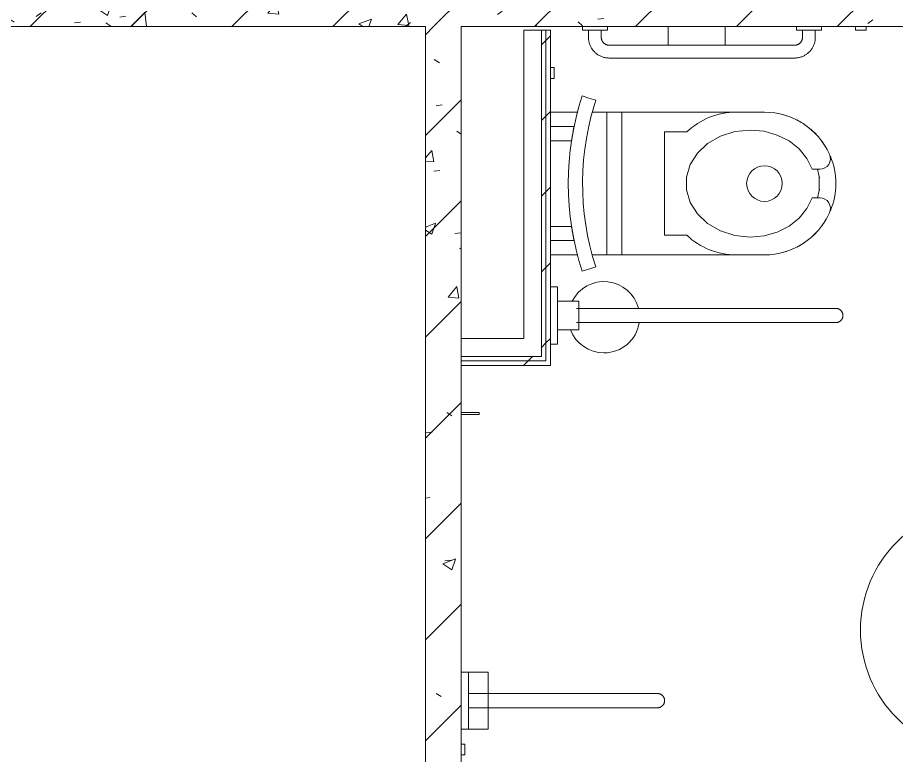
# Model space of a CAD drawing. Header units: millimetres. Extents: x -515342 to 330399, y -224905 to 507333.
# Drawn here: x -366101 to -363637, y 377096 to 379165 of the extents above; entities that cross this region are included whole.
import ezdxf

# ---------------------------------------------------------------- set-up
doc = ezdxf.new("R2010")
doc.units = ezdxf.units.MM
for name, color, linetype, lineweight in [('Марки помещений', 7, 'Continuous', 0), ('Оборудование', 7, 'Continuous', 0), ('Сантехника', 7, 'Continuous', 0), ('Стены внутренние', 7, 'Continuous', 0), ('Стены отделка', 7, 'Continuous', 0), ('Стены перегородки', 7, 'Continuous', 0), ('Стены штриховка', 7, 'Continuous', 0)]:
    doc.layers.add(name, color=color, linetype=linetype, lineweight=lineweight)
pattern_1 = [(45, (-374461.89, 375834.49), (-141.4214, 141.4214), [])]
pattern_2 = [(50, (-374461.9, 375834.5), (364.368, -31.878), [38.1, -419.1]), (355, (-374461.9, 375834.5), (-70.486, 382.113), [30.48, -335.28]), (100.451, (-374431.53, 375831.83), (293.885, 350.233), [32.38, -356.18]), (46.184, (-374461.9, 375936.1), (542.158, -84.086), [57.15, -628.65]), (96.636, (-374416.7, 375929.1), (474.805, 494.855), [48.57, -534.27]), (351.184, (-374461.9, 375936.1), (474.81, 494.85), [45.72, -502.92]), (21, (-374411.1, 375910.7), (303.2285, -204.5305), [38.1, -419.1]), (326, (-374411.1, 375910.7), (123.604, 368.376), [30.48, -335.28]), (71.451, (-374385.82, 375893.64), (426.834, 163.843), [32.38, -356.18]), (37.5, (-374461.89, 375834.49), (6.1766, 169.1102), [16.764, -314.452, 16.764, -323.596, -336.55]), (37.5, (-374461.89, 375834.49), (6.1766, 169.1102), [-671.576, 16.764, -319.786]), (7.5, (-374461.89, 375834.49), (133.6389, 200.3615), [16.764, -177.292, 16.764, -306.832, -128.27]), (7.5, (-374461.89, 375834.49), (133.6389, 200.3615), [-517.652, 16.764, -111.506]), (327.5, (-374575.17, 375834.49), (271.1818, -11.4584), [16.764, -110.236, 16.764, -379.476, -525.78]), (327.5, (-374575.17, 375834.49), (271.1818, -11.4584), [-523.24, 16.764, -509.016]), (317.5, (-374625.97, 375834.5), (296.2585, 50.853), [16.764, -148.336, 16.764, -246.38, -373.38]), (317.5, (-374625.97, 375834.5), (296.2585, 50.853), [-428.244, 16.764, -356.616])]
pattern_3 = [(45, (-374461.89, 375834.49), (-106.066, 106.066), [])]

# ---------------------------------------------------------------- blocks, each defined once
blk = doc.blocks.new('Опорный поручень - Откидной поручень для унитаза-8747127-О_АР_П_4__10_050_План 4 этажа')
at = {"layer": 'Оборудование'}
for p, q in [((9875, 2574.9), (9855, 2574.9)), ((9875, 2574.9), (9875, 2414.9)), ((9875, 2534.9), (9895, 2534.9)), ((9895, 2534.9), (9935, 2534.9)), ((10530, 2514.9), (9927.7, 2514.9)), ((9935, 2454.9), (9935, 2534.9)), ((9927.7, 2474.9), (10530, 2474.9)), ((9895, 2454.9), (9875, 2454.9)), ((9935, 2454.9), (9895, 2454.9)), ((9855, 2414.9), (9875, 2414.9))]:
    blk.add_line(p, q, dxfattribs=at)
at = {"layer": 'Оборудование', "flags": 128}
for points in [[(10655, 2514.9), (10654.9, 2514.9), (10654.6, 2514.9), (10654.1, 2514.9), (10653.4, 2514.9), (10652.5, 2514.9), (10651.4, 2514.9), (10650.1, 2514.9), (10648.7, 2514.9), (10647, 2514.9), (10645.1, 2514.9), (10643.1, 2514.9), (10640.9, 2514.9), (10638.5, 2514.9), (10635.9, 2514.9), (10633.2, 2514.9), (10630.3, 2514.9), (10627.2, 2514.9), (10624, 2514.9), (10620.6, 2514.9), (10617.1, 2514.9), (10613.4, 2514.9), (10609.6, 2514.9), (10605.7, 2514.9), (10601.7, 2514.9), (10597.5, 2514.9), (10593.3, 2514.9), (10588.9, 2514.9), (10584.5, 2514.9), (10579.9, 2514.9), (10575.3, 2514.9), (10570.6, 2514.9), (10565.8, 2514.9), (10561, 2514.9), (10556.2, 2514.9), (10551.2, 2514.9), (10546.3, 2514.9), (10541.3, 2514.9), (10536.3, 2514.9), (10531.3, 2514.9), (10530, 2514.9)], [(10642.5, 2514.9), (10644.6, 2514.9), (10646.5, 2514.9), (10648.2, 2514.9), (10649.8, 2514.9), (10651.1, 2514.9), (10652.2, 2514.9), (10653.2, 2514.9), (10653.9, 2514.9), (10654.5, 2514.9), (10654.8, 2514.9), (10655, 2514.9), (10655, 2514.9)], [(10655, 2514.9), (10655.8, 2514.9), (10656.6, 2514.9), (10657.4, 2514.8), (10658.2, 2514.7), (10659, 2514.5), (10659.8, 2514.4), (10660.5, 2514.2), (10661.3, 2513.9), (10662, 2513.7), (10662.8, 2513.4), (10663.5, 2513), (10664.2, 2512.7), (10664.9, 2512.3), (10665.6, 2511.9), (10666.3, 2511.4), (10666.9, 2511), (10667.6, 2510.5), (10668.2, 2510), (10668.8, 2509.4), (10669.3, 2508.9), (10669.9, 2508.3), (10670.4, 2507.7), (10670.9, 2507.1), (10671.4, 2506.4), (10671.8, 2505.7), (10672.2, 2505.1), (10672.6, 2504.4), (10673, 2503.7), (10673.3, 2502.9), (10673.6, 2502.2), (10673.9, 2501.4), (10674.2, 2500.7), (10674.4, 2499.9), (10674.6, 2499.1), (10674.7, 2498.3), (10674.8, 2497.5), (10674.9, 2496.8), (10675, 2496), (10675, 2495.2), (10675, 2494.9)], [(10675, 2494.9), (10675, 2494.1), (10674.9, 2493.3), (10674.9, 2492.5), (10674.7, 2491.8), (10674.6, 2491), (10674.4, 2490.2), (10674.2, 2489.4), (10674, 2488.6), (10673.7, 2487.9), (10673.4, 2487.2), (10673.1, 2486.4), (10672.7, 2485.7), (10672.4, 2485), (10671.9, 2484.3), (10671.5, 2483.6), (10671, 2483), (10670.6, 2482.4), (10670, 2481.8), (10669.5, 2481.2), (10668.9, 2480.6), (10668.3, 2480), (10667.7, 2479.5), (10667.1, 2479), (10666.5, 2478.6), (10665.8, 2478.1), (10665.1, 2477.7), (10664.4, 2477.3), (10663.7, 2476.9), (10663, 2476.6), (10662.2, 2476.3), (10661.5, 2476), (10660.7, 2475.8), (10660, 2475.6), (10659.2, 2475.4), (10658.4, 2475.2), (10657.6, 2475.1), (10656.8, 2475), (10656, 2475), (10655.2, 2474.9), (10655, 2474.9)], [(10530, 2474.9), (10535, 2474.9), (10540, 2474.9), (10545, 2474.9), (10549.9, 2474.9), (10554.8, 2474.9), (10559.7, 2474.9), (10564.5, 2474.9), (10569.3, 2474.9), (10574, 2474.9), (10578.7, 2474.9), (10583.2, 2474.9), (10587.7, 2474.9), (10592.1, 2474.9), (10596.4, 2474.9), (10600.6, 2474.9), (10604.6, 2474.9), (10608.6, 2474.9), (10612.4, 2474.9), (10616.1, 2474.9), (10619.7, 2474.9), (10623.1, 2474.9), (10626.3, 2474.9), (10629.5, 2474.9), (10632.4, 2474.9), (10635.2, 2474.9), (10637.8, 2474.9), (10640.2, 2474.9), (10642.5, 2474.9), (10644.6, 2474.9), (10646.5, 2474.9), (10648.2, 2474.9), (10649.8, 2474.9), (10651.1, 2474.9), (10652.2, 2474.9), (10653.2, 2474.9), (10653.9, 2474.9), (10654.5, 2474.9), (10654.8, 2474.9), (10655, 2474.9), (10655, 2474.9)], [(10655, 2474.9), (10654.9, 2474.9), (10654.6, 2474.9), (10654.1, 2474.9), (10653.4, 2474.9), (10652.5, 2474.9), (10651.4, 2474.9), (10650.1, 2474.9), (10648.7, 2474.9), (10647, 2474.9), (10645.1, 2474.9), (10643.1, 2474.9)]]:
    blk.add_lwpolyline(points, dxfattribs=at)
blk = doc.blocks.new('Унитаз - Общественные _МГН_ - Объем смыва более 6_1 л-8747126-О_АР_П_4__10_050_План 4 этажа')
at = {"layer": 'Сантехника'}
for p, q in [((88.7, 246), (107.8, 239.8)), ((107.8, 239.8), (126.8, 233.7)), ((0, 200), (77, 200)), ((118.2, 200), (157.6, 200)), ((157.6, 200), (200, 200)), ((157.6, -200), (157.6, 200)), ((200, -200), (200, 200)), ((200, 200), (520, 200)), ((600, 200), (520, 200)), ((66.2, 160), (0, 160)), ((382.3, 145), (320, 145)), ((320, 145), (320, -145)), ((0, 120), (59.1, 120)), ((733.5, 40), (754.9, 40)), ((753.4, 20.7), (754, 16.1)), ((754, -16.1), (753.4, -20.7)), ((754.9, -40), (733.5, -40)), ((59.1, -120), (0, -120)), ((320, -145), (382.3, -145)), ((0, -160), (66.2, -160)), ((77, -200), (0, -200)), ((157.6, -200), (118.2, -200)), ((200, -200), (157.6, -200)), ((520, -200), (200, -200)), ((520, -200), (600, -200)), ((107.8, -239.8), (88.7, -246)), ((126.8, -233.7), (107.8, -239.8))]:
    blk.add_line(p, q, dxfattribs=at)
at = {"layer": 'Сантехника', "flags": 128}
for points in [[(126.8, -233.7), (118, -204.5), (110.4, -175.1), (104, -145.4), (98.8, -115.5), (94.8, -85.3), (92, -55.1), (90.4, -24.7), (90, 5.7), (90.9, 36.1), (92.9, 66.4), (96.2, 96.6), (100.6, 126.7), (106.3, 156.6), (113.2, 186.2), (121.2, 215.5), (126.8, 233.7)], [(560, -150), (516.9, -145.6), (476.3, -132.8), (440.6, -112.3), (411.9, -85.2), (391.7, -53.2), (381.3, -18.1), (381.3, 18.1), (391.7, 53.2), (411.9, 85.2), (440.6, 112.3), (476.3, 132.8), (516.9, 145.6), (560, 150)], [(560, 150), (598.7, 146.5), (635.6, 136.1), (669, 119.4), (697.2, 97.1), (719.1, 70.2), (733.5, 40)], [(748.7, 40.3), (753.6, 19.3), (753.6, -19.3), (748.7, -40.3)], [(733.5, -40), (719.1, -70.2), (697.2, -97.1), (669, -119.4), (635.6, -136.1), (598.7, -146.5), (560, -150)]]:
    blk.add_lwpolyline(points, dxfattribs=at)
at = {"layer": 'Сантехника'}
for centre, radius, start, end in [((850, 0), 800, 162.0951, 197.9049), ((520, 0), 200, 90, 133.5312), ((600, 0), 200, 24.3266, 90), ((600, 0), 200, 72.0106, 76.5027), ((600, 0), 200, 57.6191, 63.0038), ((600, 0), 200, 43.7417, 49.503), ((600, 0), 200, 30.0357, 36.0001), ((754.9, 70), 30, 270, 24.3266), ((600, 0), 200, 337.4028, 22.5972), ((600, 0), 50, 90, 270), ((600, 0), 50, 270, 90), ((754.9, -70), 30, 335.6734, 90), ((600, 0), 200, 270, 335.6734), ((600, 0), 200, 323.9999, 329.9643), ((520, 0), 200, 226.4688, 270), ((600, 0), 200, 310.497, 316.2583), ((600, 0), 200, 296.9962, 302.3809), ((600, 0), 200, 283.4973, 287.9894)]:
    blk.add_arc(centre, radius, start, end, dxfattribs=at)
for points, knots in [([(59.1, 120), (59.1, 120), (59.2, 120.8), (59.7, 124.4), (60.6, 129.9), (61.7, 136.5), (62.8, 142.4), (63.6, 146.8), (64.2, 150), (64.7, 152.9), (65.4, 156.2), (66, 159.2), (66.2, 160), (66.2, 160)], [0, 0, 0, 0, 0.111111, 0.222222, 0.333333, 0.444444, 0.555556, 0.611111, 0.666667, 0.722222, 0.777778, 0.888889, 1, 1, 1, 1]), ([(66.2, -160), (66.2, -160), (66, -159.2), (65.4, -156.2), (64.7, -152.9), (64.2, -150), (63.6, -146.8), (63, -143.5), (62.3, -140), (61.5, -135.4), (60.6, -129.9), (59.7, -124.4), (59.2, -120.8), (59.1, -120), (59.1, -120)], [0, 0, 0, 0, 0.111111, 0.222222, 0.277778, 0.333333, 0.388889, 0.444444, 0.5, 0.555556, 0.666667, 0.777778, 0.888889, 1, 1, 1, 1])]:
    blk.add_open_spline(points, degree=3, knots=knots, dxfattribs=at)
blk = doc.blocks.new('МГН_Санузел_Поручень горизонтальный - АР_Сантехнические приборы_МГН_Поручень горизонтальный-8947034-О_АР_П_4__10_050_План 4 этажа')
at = {"layer": 'Сантехника'}
for p, q in [((-1190.8, 0), (-1190.8, -10)), ((-1120.8, -10), (-1120.8, 0)), ((-590.8, 0), (-590.8, -10)), ((-520.8, -10), (-520.8, 0)), ((-1155.8, -10), (-1190.8, -10)), ((-1173.8, -10), (-1173.8, -30)), ((-1120.8, -10), (-1155.8, -10)), ((-1137.8, -30), (-1137.8, -10)), ((-555.8, -10), (-590.8, -10)), ((-573.8, -10), (-573.8, -30)), ((-520.8, -10), (-555.8, -10)), ((-537.8, -30), (-537.8, -10)), ((-595.8, -52), (-1115.8, -52)), ((-1115.8, -88), (-595.8, -88))]:
    blk.add_line(p, q, dxfattribs=at)
at = {"layer": 'Сантехника', "flags": 128}
for points in [[(-1173.8, -30), (-1173.7, -32.3), (-1173.6, -34.6), (-1173.4, -36.9), (-1173.1, -39.2), (-1172.6, -41.5), (-1172.1, -43.8), (-1171.5, -46), (-1170.9, -48.2), (-1170.1, -50.4), (-1169.2, -52.6), (-1168.3, -54.7), (-1167.2, -56.8), (-1166.1, -58.8), (-1164.9, -60.8), (-1163.7, -62.7), (-1162.3, -64.6), (-1160.9, -66.5), (-1159.4, -68.2), (-1157.8, -70), (-1156.2, -71.6), (-1154.5, -73.2), (-1152.8, -74.7), (-1150.9, -76.1), (-1149.1, -77.5), (-1147.1, -78.8), (-1145.2, -80), (-1143.1, -81.2), (-1141.1, -82.2), (-1139, -83.2), (-1136.8, -84.1), (-1134.6, -84.9), (-1132.4, -85.6), (-1130.2, -86.2), (-1127.9, -86.7), (-1125.7, -87.2), (-1123.4, -87.5), (-1121.1, -87.8), (-1118.7, -87.9), (-1116.4, -88), (-1115.8, -88)], [(-1115.8, -52), (-1116.7, -52), (-1117.6, -51.9), (-1118.4, -51.8), (-1119.3, -51.7), (-1120.2, -51.6), (-1121, -51.4), (-1121.9, -51.1), (-1122.7, -50.9), (-1123.5, -50.6), (-1124.4, -50.3), (-1125.2, -49.9), (-1126, -49.5), (-1126.7, -49.1), (-1127.5, -48.6), (-1128.2, -48.2), (-1128.9, -47.6), (-1129.6, -47.1), (-1130.3, -46.5), (-1131, -45.9), (-1131.6, -45.3), (-1132.2, -44.7), (-1132.8, -44), (-1133.3, -43.3), (-1133.8, -42.6), (-1134.3, -41.9), (-1134.8, -41.1), (-1135.2, -40.4), (-1135.6, -39.6), (-1136, -38.8), (-1136.3, -38), (-1136.6, -37.1), (-1136.9, -36.3), (-1137.1, -35.5), (-1137.3, -34.6), (-1137.5, -33.7), (-1137.6, -32.9), (-1137.7, -32), (-1137.8, -31.1), (-1137.8, -30.2), (-1137.8, -30)], [(-573.8, -30), (-573.8, -30.9), (-573.9, -31.8), (-574, -32.6), (-574.1, -33.5), (-574.2, -34.4), (-574.4, -35.2), (-574.7, -36.1), (-574.9, -36.9), (-575.2, -37.8), (-575.5, -38.6), (-575.9, -39.4), (-576.3, -40.2), (-576.7, -40.9), (-577.2, -41.7), (-577.6, -42.4), (-578.1, -43.1), (-578.7, -43.8), (-579.3, -44.5), (-579.8, -45.2), (-580.5, -45.8), (-581.1, -46.4), (-581.8, -47), (-582.5, -47.5), (-583.2, -48), (-583.9, -48.5), (-584.7, -49), (-585.4, -49.4), (-586.2, -49.8), (-587, -50.2), (-587.8, -50.5), (-588.7, -50.8), (-589.5, -51.1), (-590.3, -51.3), (-591.2, -51.5), (-592.1, -51.7), (-592.9, -51.8), (-593.8, -51.9), (-594.7, -52), (-595.6, -52), (-595.8, -52)], [(-595.8, -88), (-593.5, -88), (-591.2, -87.8), (-588.9, -87.6), (-586.6, -87.3), (-584.3, -86.8), (-582, -86.3), (-579.8, -85.7), (-577.6, -85.1), (-575.4, -84.3), (-573.2, -83.4), (-571.1, -82.5), (-569, -81.4), (-567, -80.3), (-565, -79.1), (-563, -77.9), (-561.2, -76.5), (-559.3, -75.1), (-557.6, -73.6), (-555.8, -72), (-554.2, -70.4), (-552.6, -68.7), (-551.1, -67), (-549.7, -65.1), (-548.3, -63.3), (-547, -61.3), (-545.8, -59.4), (-544.6, -57.3), (-543.6, -55.3), (-542.6, -53.2), (-541.7, -51), (-540.9, -48.8), (-540.2, -46.6), (-539.6, -44.4), (-539.1, -42.1), (-538.6, -39.9), (-538.3, -37.6), (-538, -35.3), (-537.9, -32.9), (-537.8, -30.6), (-537.8, -30)]]:
    blk.add_lwpolyline(points, dxfattribs=at)
blk = doc.blocks.new('Опорный поручень - Опорный поручень для раковины-8747147-О_АР_П_4__10_050_План 4 этажа')
at = {"layer": 'Оборудование'}
for p, q in [((9625, 1494.9), (9605, 1494.9)), ((9625, 1494.9), (9625, 1334.9)), ((10065, 1434.9), (9625, 1434.9)), ((9625, 1394.9), (10065, 1394.9)), ((9605, 1334.9), (9625, 1334.9))]:
    blk.add_line(p, q, dxfattribs=at)
at = {"layer": 'Оборудование', "flags": 128}
for points in [[(10155, 1434.9), (10154.9, 1434.9), (10154.7, 1434.9), (10154.4, 1434.9), (10153.9, 1434.9), (10153.2, 1434.9), (10152.4, 1434.9), (10151.5, 1434.9), (10150.4, 1434.9), (10149.2, 1434.9), (10147.9, 1434.9), (10146.4, 1434.9), (10144.8, 1434.9), (10143.1, 1434.9), (10141.3, 1434.9), (10139.3, 1434.9), (10137.2, 1434.9), (10135, 1434.9), (10132.7, 1434.9), (10130.2, 1434.9), (10127.7, 1434.9), (10125.1, 1434.9), (10122.3, 1434.9), (10119.5, 1434.9), (10116.6, 1434.9), (10113.6, 1434.9), (10110.6, 1434.9), (10107.4, 1434.9), (10104.2, 1434.9), (10100.9, 1434.9), (10097.6, 1434.9), (10094.2, 1434.9), (10090.8, 1434.9), (10087.3, 1434.9), (10083.8, 1434.9), (10080.3, 1434.9), (10076.7, 1434.9), (10073.2, 1434.9), (10069.6, 1434.9), (10066, 1434.9), (10065, 1434.9)], [(10142.6, 1434.9), (10144.4, 1434.9), (10146, 1434.9), (10147.5, 1434.9), (10148.9, 1434.9), (10150.1, 1434.9), (10151.2, 1434.9), (10152.2, 1434.9), (10153, 1434.9), (10153.7, 1434.9), (10154.2, 1434.9), (10154.6, 1434.9), (10154.9, 1434.9), (10155, 1434.9), (10155, 1434.9)], [(10155, 1434.9), (10155.8, 1434.9), (10156.6, 1434.9), (10157.4, 1434.8), (10158.2, 1434.7), (10159, 1434.5), (10159.8, 1434.4), (10160.5, 1434.2), (10161.3, 1433.9), (10162, 1433.7), (10162.8, 1433.4), (10163.5, 1433), (10164.2, 1432.7), (10164.9, 1432.3), (10165.6, 1431.9), (10166.3, 1431.4), (10166.9, 1431), (10167.6, 1430.5), (10168.2, 1430), (10168.8, 1429.4), (10169.3, 1428.9), (10169.9, 1428.3), (10170.4, 1427.7), (10170.9, 1427.1), (10171.4, 1426.4), (10171.8, 1425.7), (10172.2, 1425.1), (10172.6, 1424.4), (10173, 1423.7), (10173.3, 1422.9), (10173.6, 1422.2), (10173.9, 1421.4), (10174.2, 1420.7), (10174.4, 1419.9), (10174.6, 1419.1), (10174.7, 1418.3), (10174.8, 1417.5), (10174.9, 1416.8), (10175, 1416), (10175, 1415.2), (10175, 1414.9)], [(10175, 1414.9), (10175, 1414.1), (10174.9, 1413.3), (10174.9, 1412.5), (10174.7, 1411.8), (10174.6, 1411), (10174.4, 1410.2), (10174.2, 1409.4), (10174, 1408.6), (10173.7, 1407.9), (10173.4, 1407.2), (10173.1, 1406.4), (10172.7, 1405.7), (10172.4, 1405), (10171.9, 1404.3), (10171.5, 1403.6), (10171, 1403), (10170.6, 1402.4), (10170, 1401.8), (10169.5, 1401.2), (10168.9, 1400.6), (10168.3, 1400), (10167.7, 1399.5), (10167.1, 1399), (10166.5, 1398.6), (10165.8, 1398.1), (10165.1, 1397.7), (10164.4, 1397.3), (10163.7, 1396.9), (10163, 1396.6), (10162.2, 1396.3), (10161.5, 1396), (10160.7, 1395.8), (10160, 1395.6), (10159.2, 1395.4), (10158.4, 1395.2), (10157.6, 1395.1), (10156.8, 1395), (10156, 1395), (10155.2, 1394.9), (10155, 1394.9)], [(10065, 1394.9), (10068.6, 1394.9), (10072.2, 1394.9), (10075.8, 1394.9), (10079.3, 1394.9), (10082.9, 1394.9), (10086.4, 1394.9), (10089.9, 1394.9), (10093.3, 1394.9), (10096.7, 1394.9), (10100, 1394.9), (10103.3, 1394.9), (10106.6, 1394.9), (10109.7, 1394.9), (10112.8, 1394.9), (10115.8, 1394.9), (10118.7, 1394.9), (10121.6, 1394.9), (10124.3, 1394.9), (10127, 1394.9), (10129.6, 1394.9), (10132, 1394.9), (10134.4, 1394.9), (10136.6, 1394.9), (10138.7, 1394.9), (10140.7, 1394.9), (10142.6, 1394.9), (10144.4, 1394.9), (10146, 1394.9), (10147.5, 1394.9), (10148.9, 1394.9), (10150.1, 1394.9), (10151.2, 1394.9), (10152.2, 1394.9), (10153, 1394.9), (10153.7, 1394.9), (10154.2, 1394.9), (10154.6, 1394.9), (10154.9, 1394.9), (10155, 1394.9), (10155, 1394.9)], [(10155, 1394.9), (10154.9, 1394.9), (10154.7, 1394.9), (10154.4, 1394.9), (10153.9, 1394.9), (10153.2, 1394.9), (10152.4, 1394.9), (10151.5, 1394.9), (10150.4, 1394.9), (10149.2, 1394.9), (10147.9, 1394.9), (10146.4, 1394.9), (10144.8, 1394.9), (10143.1, 1394.9)]]:
    blk.add_lwpolyline(points, dxfattribs=at)
blk = doc.blocks.new('2D_МГН_Санузел_Аксессуары - АР_Сантехнические приборы_Автоматический диспансер для туалетной бумаги-10688761-О_АР_П_4__10_050_План 4 этажа')
at = {"layer": 'Сантехника'}
for p, q in [((-189.1, 50), (-189.1, 102.2)), ((-29.1, 102), (-29.1, 50))]:
    blk.add_line(p, q, dxfattribs=at)
blk = doc.blocks.new('2D_МГН_Санузел_Аксессуары - АР_Сантехнические приборы_Бесконтактный сенсорный дозатор для мыла-10688754-О_АР_П_4__10_050_План 4 этажа')
at = {"layer": 'Сантехника'}
for p, q in [((-189.1, 50), (-189.1, 125)), ((-189.1, 125), (-29.1, 125)), ((-29.1, 125), (-29.1, 50))]:
    blk.add_line(p, q, dxfattribs=at)
blk = doc.blocks.new('2D_МГН_Санузел_Аксессуары - АР_Сантехнические приборы_Комплект 1-10688745-О_АР_П_4__10_050_План 4 этажа')
at = {"layer": 'Сантехника'}
for p, q in [((-124.1, 37.5), (-124.1, 47.5)), ((-124.1, 47.5), (-94.1, 47.5)), ((-94.1, 47.5), (-94.1, 37.5))]:
    blk.add_line(p, q, dxfattribs=at)
blk = doc.blocks.new('2D_МГН_Санузел_Аксессуары - АР_Сантехнические приборы_Комплект 2-10688748-О_АР_П_4__10_050_План 4 этажа')
at = {"layer": 'Сантехника'}
for p, q in [((-124.1, 50), (-124.1, 60)), ((-124.1, 60), (-94.1, 60)), ((-94.1, 60), (-94.1, 50))]:
    blk.add_line(p, q, dxfattribs=at)
blk = doc.blocks.new('2D_МГН_Санузел_Аксессуары - АР_Сантехнические приборы_Корзина для мусора-10688740-О_АР_П_4__10_050_План 4 этажа')
at = {"layer": 'Сантехника'}
for start, end in [(104.7919, 243.0707), (360, 81.1937), (290.7713, 360)]:
    blk.add_arc((-109.1, 187.5), 100, start, end, dxfattribs=at)
blk = doc.blocks.new('2D_МГН_Санузел_Аксессуары - АР_Сантехнические приборы_Система вызова помощи в санузел-10688760-О_АР_П_4__10_050_План 4 этажа')
at = {"layer": 'Сантехника'}
for p, q in [((-124.1, 50), (-124.1, 60)), ((-124.1, 60), (-94.1, 60)), ((-94.1, 60), (-94.1, 50))]:
    blk.add_line(p, q, dxfattribs=at)
blk = doc.blocks.new('2D_МГН_Санузел_Аксессуары - АР_Сантехнические приборы_Универсальный травмобезопасный держатель _крючок для костылей_-10688767-О_АР_П_4__10_050_План 4 этажа')
at = {"layer": 'Сантехника'}
for p, q in [((-111.6, 50), (-111.6, 100)), ((-111.6, 100), (-106.6, 100)), ((-106.6, 100), (-106.6, 50))]:
    blk.add_line(p, q, dxfattribs=at)
blk = doc.blocks.new('ASVP_Марка_Помещение_ДваЗначения - Номер Площадь-685795-О_АР_П_4__10_050_План 4 этажа')
at = {"layer": 'Марки помещений'}
blk.add_circle((0, 0), 3.5, dxfattribs=at)

msp = doc.modelspace()

# ---------------------------------------------------------------- hatches: boundary and pattern name
at = {"layer": 'Стены внутренние'}
h = msp.add_hatch(dxfattribs=at)
h.set_pattern_fill('FP_3', color=256, style=0, pattern_type=2)
h.set_pattern_definition(pattern_1)
h.paths.add_polyline_path([(-364856.8897, 376034.4886), (-364856.8897, 379139.4886), (-364956.8897, 379139.4886), (-364956.8897, 376034.4886)])
h.paths.add_polyline_path([(-364956.8897, 379239.4886), (-364856.8897, 379239.4886), (-364856.8897, 382039.4886), (-364956.8897, 382039.4886), (-364956.8897, 379499.0383)])
h = msp.add_hatch(dxfattribs=at)
h.set_pattern_fill('FP_4', color=256, style=0, pattern_type=2)
h.set_pattern_definition(pattern_2)
h.paths.add_polyline_path([(-364856.8897, 376034.4886), (-364856.8897, 379139.4886), (-364956.8897, 379139.4886), (-364956.8897, 376034.4886)])
h.paths.add_polyline_path([(-364956.8897, 379239.4886), (-364856.8897, 379239.4886), (-364856.8897, 382039.4886), (-364956.8897, 382039.4886), (-364956.8897, 379499.0383)])
h = msp.add_hatch(dxfattribs=at)
h.set_pattern_fill('FP_3', color=256, style=0, pattern_type=2)
h.set_pattern_definition(pattern_1)
h.paths.add_polyline_path([(-365756.8897, 379139.4886), (-365756.8897, 379239.4886), (-368356.8897, 379239.4886), (-368356.8897, 379139.4886), (-367384.9232, 379139.4886)])
h = msp.add_hatch(dxfattribs=at)
h.set_pattern_fill('FP_4', color=256, style=0, pattern_type=2)
h.set_pattern_definition(pattern_2)
h.paths.add_polyline_path([(-365756.8897, 379139.4886), (-365756.8897, 379239.4886), (-368356.8897, 379239.4886), (-368356.8897, 379139.4886), (-367384.9232, 379139.4886)])
h = msp.add_hatch(dxfattribs=at)
h.set_pattern_fill('FP_3', color=256, style=0, pattern_type=2)
h.set_pattern_definition(pattern_1)
h.paths.add_polyline_path([(-365756.8897, 379139.4886), (-363506.8897, 379139.4886), (-363506.8897, 379239.4886), (-365756.8897, 379239.4886)])
h.paths.add_polyline_path([(-362256.8897, 379139.4886), (-362256.8897, 379239.4886), (-362406.8897, 379239.4886), (-362406.8897, 379139.4886), (-362275.9388, 379139.4886)])
h = msp.add_hatch(dxfattribs=at)
h.set_pattern_fill('FP_4', color=256, style=0, pattern_type=2)
h.set_pattern_definition(pattern_2)
h.paths.add_polyline_path([(-365756.8897, 379139.4886), (-363506.8897, 379139.4886), (-363506.8897, 379239.4886), (-365756.8897, 379239.4886)])
h.paths.add_polyline_path([(-362256.8897, 379139.4886), (-362256.8897, 379239.4886), (-362406.8897, 379239.4886), (-362406.8897, 379139.4886), (-362275.9388, 379139.4886)])
h = msp.add_hatch(dxfattribs=at)
h.set_pattern_fill('FP_6', color=256, style=0, pattern_type=2)
h.set_pattern_definition(pattern_3)
h.paths.add_polyline_path([(-364619.3897, 378201.9886), (-364619.3897, 379129.4886), (-364631.8897, 379129.4886), (-364631.8897, 378201.9886)])
h = msp.add_hatch(dxfattribs=at)
h.set_pattern_fill('FP_6', color=256, style=0, pattern_type=2)
h.set_pattern_definition(pattern_3)
h.paths.add_polyline_path([(-364606.8897, 378189.4886), (-364606.8897, 379129.4886), (-364619.3897, 379129.4886), (-364619.3897, 378189.4886)])
h = msp.add_hatch(dxfattribs=at)
h.set_pattern_fill('FP_6', color=256, style=0, pattern_type=2)
h.set_pattern_definition(pattern_3)
h.paths.add_polyline_path([(-364631.8897, 378201.9886), (-364631.8897, 378214.4886), (-364856.8897, 378214.4886), (-364856.8897, 378201.9886), (-364681.8897, 378201.9886)])
h = msp.add_hatch(dxfattribs=at)
h.set_pattern_fill('FP_6', color=256, style=0, pattern_type=2)
h.set_pattern_definition(pattern_3)
h.paths.add_polyline_path([(-364681.8897, 378189.4886), (-364619.3897, 378189.4886), (-364619.3897, 378201.9886), (-364856.8897, 378201.9886), (-364856.8897, 378189.4886), (-364830.431, 378189.4886)])

# ---------------------------------------------------------------- linework, layer by layer
at = {"layer": 'Стены отделка'}
for p, q in [((-364681.8897, 379129.4886), (-364681.8897, 378264.4886)), ((-364606.8897, 379129.4886), (-364681.8897, 379129.4886)), ((-364606.8897, 378189.4886), (-364606.8897, 379129.4886)), ((-364681.8897, 378264.4886), (-364856.8897, 378264.4886)), ((-364856.8897, 378189.4886), (-364606.8897, 378189.4886))]:
    msp.add_line(p, q, dxfattribs=at)
at = {"layer": 'Стены перегородки'}
for p, q in [((-368356.8897, 379139.4886), (-364956.8897, 379139.4886)), ((-364956.8897, 379139.4886), (-364956.8897, 376034.4886)), ((-364856.8897, 379139.4886), (-363506.8897, 379139.4886)), ((-364856.8897, 376034.4886), (-364856.8897, 379139.4886))]:
    msp.add_line(p, q, dxfattribs=at)
at = {"layer": 'Стены штриховка'}
for p, q in [((-364631.8897, 378214.4886), (-364631.8897, 379129.4886)), ((-364619.3897, 378201.9886), (-364619.3897, 379129.4886)), ((-364856.8897, 378214.4886), (-364631.8897, 378214.4886)), ((-364856.8897, 378201.9886), (-364619.3897, 378201.9886))]:
    msp.add_line(p, q, dxfattribs=at)

# ---------------------------------------------------------------- block references
at = {"layer": 'Марки помещений', "xscale": 99.99999999999993, "yscale": 99.99999999999993, "zscale": 99.99999999999993}
msp.add_blockref('ASVP_Марка_Помещение_ДваЗначения - Номер Площадь-685795-О_АР_П_4__10_050_План 4 этажа', (-363387.7915, 377447.4277), dxfattribs=at)
at = {"layer": 'Оборудование'}
for name in ['Опорный поручень - Откидной поручень для унитаза-8747127-О_АР_П_4__10_050_План 4 этажа', 'Опорный поручень - Опорный поручень для раковины-8747147-О_АР_П_4__10_050_План 4 этажа']:
    msp.add_blockref(name, (-374461.8897, 375834.4886), dxfattribs=at)
at = {"layer": 'Сантехника'}
for name, p in [('МГН_Санузел_Поручень горизонтальный - АР_Сантехнические приборы_МГН_Поручень горизонтальный-8947034-О_АР_П_4__10_050_План 4 этажа', (-363326.5941, 379139.4886)), ('Унитаз - Общественные _МГН_ - Объем смыва более 6_1 л-8747126-О_АР_П_4__10_050_План 4 этажа', (-364606.8897, 378699.4886))]:
    msp.add_blockref(name, p, dxfattribs=at)
for name, p, rotation in [('2D_МГН_Санузел_Аксессуары - АР_Сантехнические приборы_Автоматический диспансер для туалетной бумаги-10688761-О_АР_П_4__10_050_План 4 этажа', (-364305.9643, 379189.4886), 180), ('2D_МГН_Санузел_Аксессуары - АР_Сантехнические приборы_Система вызова помощи в санузел-10688760-О_АР_П_4__10_050_План 4 этажа', (-363845.9643, 379189.4886), 180), ('2D_МГН_Санузел_Аксессуары - АР_Сантехнические приборы_Комплект 1-10688745-О_АР_П_4__10_050_План 4 этажа', (-364644.3897, 378900.414), 269.9999999999999), ('2D_МГН_Санузел_Аксессуары - АР_Сантехнические приборы_Корзина для мусора-10688740-О_АР_П_4__10_050_План 4 этажа', (-364644.3897, 378215.414), 269.9999999999999), ('2D_МГН_Санузел_Аксессуары - АР_Сантехнические приборы_Универсальный травмобезопасный держатель _крючок для костылей_-10688767-О_АР_П_4__10_050_План 4 этажа', (-364906.8897, 377945.414), 270.0000000000001), ('2D_МГН_Санузел_Аксессуары - АР_Сантехнические приборы_Бесконтактный сенсорный дозатор для мыла-10688754-О_АР_П_4__10_050_План 4 этажа', (-364906.8897, 377140.414), 270.0000000000001), ('2D_МГН_Санузел_Аксессуары - АР_Сантехнические приборы_Комплект 2-10688748-О_АР_П_4__10_050_План 4 этажа', (-364906.8897, 377002.914), 270.0000000000001)]:
    msp.add_blockref(name, p, dxfattribs=dict(at, rotation=rotation))

doc.saveas('drawing.dxf')
